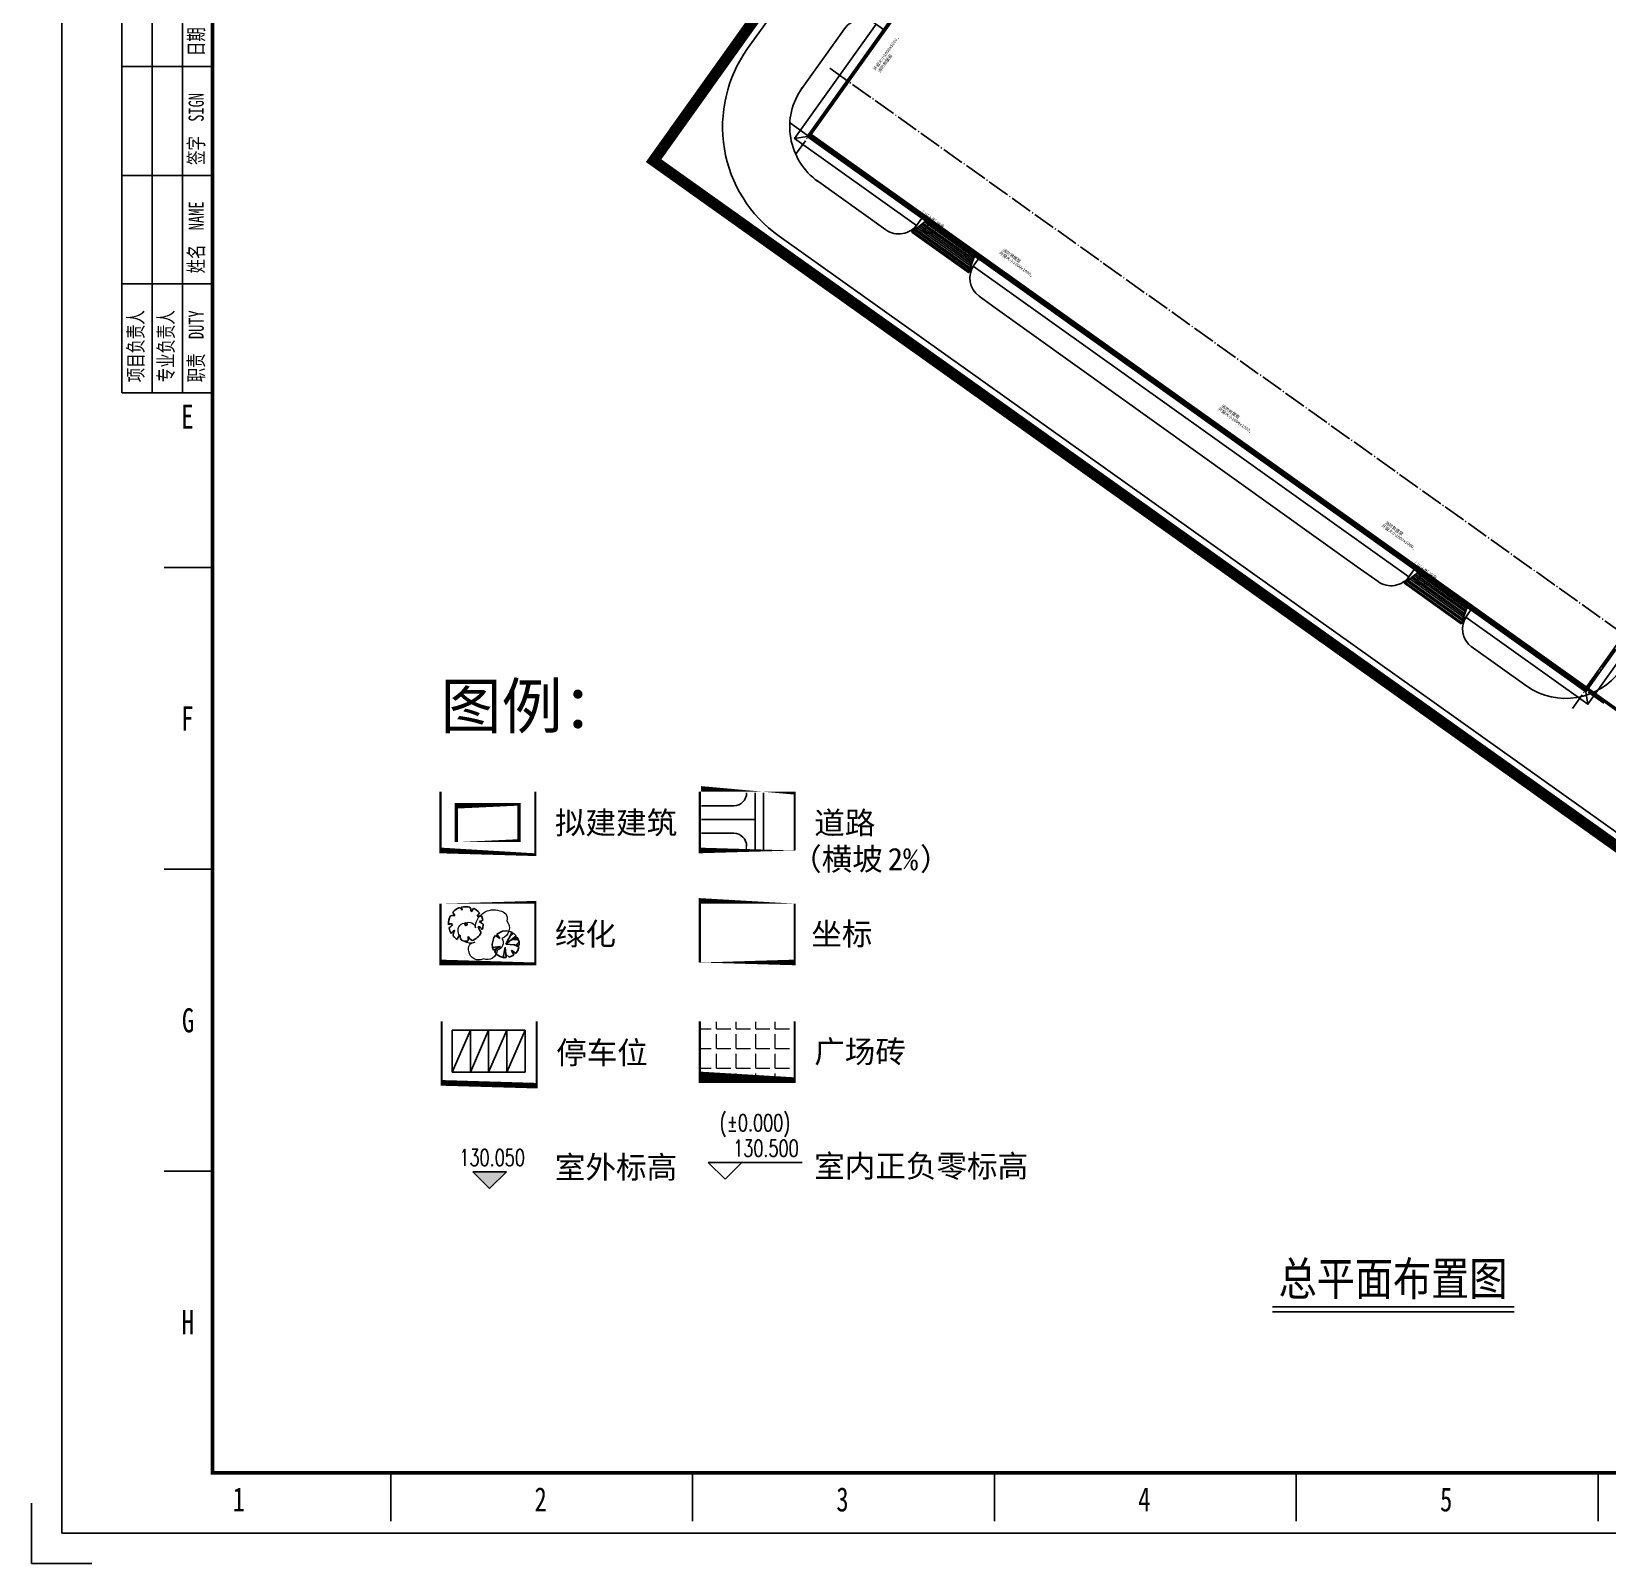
# Model space of a CAD drawing. Header units: inches. Extents: x 586089 to 586414, y 3136162 to 3136934.
# Drawn here: x 586088.8 to 586229.5, y 3136702.1 to 3136838.9 of the extents above; entities that cross this region are included whole.
import ezdxf

# ---------------------------------------------------------------- set-up
doc = ezdxf.new("R2010")
doc.units = ezdxf.units.IN
doc.header["$MEASUREMENT"] = 0
for name, pattern in [('CENTER2', [28.574999999999996, 19.05, -3.174999999999999, 3.174999999999999, -3.174999999999999]), ('DASHDOT2', [0.5, 0.25, -0.125, 0, -0.125]), ('DOTE', [2.4200000000000004, 2, -0.2, 0.02, -0.2])]:
    doc.linetypes.add(name, pattern=pattern)
doc.layers.add('0.09', color=8, linetype='Continuous', lineweight=9)
doc.layers.add('乔木', color=252, linetype='Continuous', lineweight=13)
for name, color, linetype in [('001-墙体', 30, 'Continuous'), ('009', 85, 'Continuous'), ('00工业用地边界', 7, 'Continuous'), ('025', 8, 'Continuous'), ('2-TREE灌木', 114, 'Continuous'), ('DIM_ELEV', 3, 'Continuous'), ('DIM_SYMB', 3, 'Continuous'), ('DOTE', 1, 'DOTE'), ('PUB_TEXT', 7, 'Continuous'), ('RD-红线', 7, 'Continuous'), ('STAIR', 2, 'Continuous'), ('WINDOW', 4, 'Continuous'), ('WINDOW_TEXT', 7, 'Continuous'), ('内部道路', 3, 'CENTER2'), ('墙线', 2, 'Continuous')]:
    doc.layers.add(name, color=color, linetype=linetype)
doc.styles.add('-黑体', font='simhei.ttf')
doc.styles.add('0总图替换X', font='ZSM.shx', dxfattribs={"bigfont": 'HZTXT.shx'})
doc.styles.add('_TCH_DIM', font='SIMPLEX', dxfattribs={"bigfont": 'GBCBIG'})
doc.styles.add('_TCH_WINDOW', font='SIMPLEX', dxfattribs={"height": 3.5, "bigfont": 'GBCBIG'})
doc.styles.get("Standard").update_dxf_attribs({"font": ''})
doc.styles.add('图框字体', font='simhei.ttf')
doc.styles.get('Standard').set_extended_font_data('SimSun')

# ---------------------------------------------------------------- blocks, each defined once
blk = doc.blocks.new('会签栏')
at = {"color": 0}
for p, q in [((-20.02139037662482, -149.0695187336505), (-20.02139037662482, 0)), ((-20.02139037662482, 0), (0, 0)), ((0, -221.0695187418965), (0, 0)), ((-20.02139037662482, -21.88235294368269), (0, -21.88235294368269)), ((-20.02139037662482, -49.0909090965315), (0, -49.0909090965315)), ((-15.0160427824685, -221.0695187418965), (-15.0160427824685, -49.0909090965315)), ((-10.01069518831218, -221.0695187418965), (-10.01069518831218, -49.0909090965315)), ((-5.005347594156319, -221.0695187418965), (-5.005347594156319, -49.0909090965315)), ((-20.02139037662482, -61.41176471291601), (0, -61.41176471291601)), ((-20.02139037662482, -80.85561498252264), (0, -80.85561498252264)), ((-20.02139037662482, -99.08021391509102), (0, -99.08021391509102)), ((-20.02139037662482, -111.4010695314755), (0, -111.4010695314755)), ((-20.02139037662482, -130.8449198010821), (0, -130.8449198010821)), ((-20.02139037662482, -149.0695187336505), (0, -149.0695187336505)), ((-15.0160427824685, -167.0374331742109), (0, -167.0374331742109)), ((-15.0160427824685, -185.0695187377732), (0, -185.0695187377732)), ((-15.0160427824685, -203.0374331783341), (0, -203.0374331783341)), ((0, -221.0695187418965), (-15.0160427824685, -221.0695187418965))]:
    blk.add_line(p, q, dxfattribs=at)
at = {"attachment_point": 1, "rotation": 90, "style": '图框字体'}
for s, insert, char_height, width in [('{\\fFangSong|b0|i0|c134|p49;\\W2.8371; \\W0.66;中华人民共和国\\P{\\W3.37845; }  工程设计\\P{\\W1.47314; }    A452007611}', (-17.40793150782929, -51.55546284086085), 3, 31.7978904418469), ('{\\fFangSong|b0|i0|c134|p49;\\W0.6;日   期  DATE}', (-3.80367802304363, -60.68593041448321), 2, 13.45731348377967), ('{\\fFangSong|b0|i0|c134|p49;\\W0.6;签   字  SIGN.}', (-3.80367802304363, -77.83364194003616), 2, 13.45731348377967), ('{\\fFangSong|b0|i0|c134|p49;\\W0.6;会签专业 \\H0.9x;COUNTERSIGNED}', (-3.80367802304363, -98.85828854576584), 2, 18.22459893256837), ('{\\fFangSong|b0|i0|c134|p49;\\W0.6;日   期  DATE}', (-3.80367802304363, -110.6752352330427), 2, 13.45731348377967), ('{\\fFangSong|b0|i0|c134|p49;\\W0.6;签   字  SIGN.}', (-3.80367802304363, -127.8229467585956), 2, 13.45731348377967), ('{\\fFangSong|b0|i0|c134|p49;\\W0.6;会签专业 \\H0.9x;COUNTERSIGNED}', (-3.80367802304363, -148.8475933643253), 2, 18.22459893256837), ('{\\fFangSong|b0|i0|c134|p49;\\W0.7;日期  DATE}', (-3.979267095357954, -165.2918769475459), 2.5, 16.87726025334814), ('{\\fFangSong|b0|i0|c134|p49;\\W0.7;签字  SIGN}', (-3.979267095357954, -183.3239625111082), 2.5, 16.87726025334814), ('{\\fFangSong|b0|i0|c134|p49;\\W0.7;姓名  NAME}', (-3.979267095357954, -201.2918769516691), 2.5, 16.87726025334814), ('{\\fFangSong|b0|i0|c134|p49;\\W0.7;项目负责人}', (-13.98996228367059, -219.323962515231), 2.5, 16.87726025334814), ('{\\fFangSong|b0|i0|c134|p49;\\W0.7;专业负责人}', (-8.984614689514274, -219.323962515231), 2.5, 16.87726025334814), ('{\\fFangSong|b0|i0|c134|p49;\\W0.7;职责  DUTY}', (-3.979267095357954, -219.3239625152314), 2.5, 16.87726025334814)]:
    blk.add_mtext(s, dxfattribs=dict(at, insert=insert, char_height=char_height, width=width))
blk = doc.blocks.new('A2-H')
at = {"color": 0}
for p, q in [((17, 160), (25, 160)), ((17, 110), (25, 110)), ((17, 60), (25, 60)), ((54.5, 10), (54.5, 2)), ((104.5, 10), (104.5, 2)), ((154.5, 10), (154.5, 2)), ((204.5, 10), (204.5, 2)), ((254.5, 10), (254.5, 2))]:
    blk.add_line(p, q, dxfattribs=at)
blk.add_lwpolyline([(0, 0), (594, 0), (594, 420), (0, 420)], close=True, dxfattribs=at)
at = {"color": 0, "const_width": 0.6}
blk.add_lwpolyline([(25, 10), (584, 10), (584, 410), (25, 410)], close=True, dxfattribs=at)
at = {"color": 0}
blk.add_lwpolyline([(5, -5), (-5, -5), (-5, 5)], dxfattribs=at)
blk.add_blockref('会签栏', (25, 410), dxfattribs=at)
at = {"style": '图框字体', "width": 0.75}
for s, p in [('E', (19.79453986318185, 182.9764618571371)), ('F', (19.81139379576598, 132.9764618571371)), ('G', (19.91251739127165, 82.97646185713711)), ('H', (19.87880952610248, 32.97646185713711)), ('1', (28.31597299373243, 3.623496355355882)), ('2', (78.31597299373243, 3.623496355355882)), ('3', (128.3159729937324, 3.623496355355882)), ('4', (178.3159729937324, 3.623496355355882)), ('5', (228.3159729937324, 3.623496355355882))]:
    blk.add_text(s, height=4, dxfattribs=at).set_placement(p)
blk = doc.blocks.new('ertsdg')
at = {"layer": '009', "linetype": 'Continuous'}
for p, q in [((-1405.316135302186, -444.9482012563385), (-1725.940001154784, -531.2503612749279)), ((-1725.940001154784, -531.2503612749279), (-1725.940001154784, -531.2503612749279)), ((-1663.78888294287, -749.7747594485991), (-1405.316135302186, -444.9482012563385))]:
    blk.add_line(p, q, dxfattribs=at)
for centre, major_axis, ratio, start_param, end_param in [((-13.56366352085024, -11.36156972451136), (1302.05425828157, 1225.43992956311), 0.9999998004034495, 1.097410443057991, 1.356163825349546), ((-889.1992956874892, 1352.806144497357), (377.1177023737407, 354.9269559640667), 0.9999998004028311, -0.7706364554483337, -0.004093816478877521), ((-5040.163624930196, 4169.02058406407), (4004.808834459737, 3769.443359319782), 0.999999800388262, -1.301353419285894, -1.209371259090267), ((-13.56366352085024, -11.36156972451136), (1284.054802303454, 1208.537397548607), 0.9999998004056926, 0.5481952564833334, 0.8634961815738884), ((923.8830153476447, 1059.082558564842), (573.0752404530559, 539.3625278035951), 0.9999998004052392, 1.457911694923377, 2.123268484874212), ((-13.56366352085024, -11.36156972451136), (1292.439177356345, 1216.392097179263), 0.9999998004061534, 2.200430491651928, 2.681259214484466), ((-1337.340921961237, -311.5289511722513), (550.6322734855222, 518.2333734836384), 0.999999800405421, 0.8468443421690388, 1.405259098581054), ((-13.56366352085024, -11.36156972451136), (1305.842886162667, 1229.020912302991), 0.9999998004064734, 1.559139696760406, 1.996405581837768), ((-1705.540400858503, 227.6054179104976), (319.0010589708692, 300.2330730770338), 0.9999998004069006, -0.2852636450655011, 0.6939447096486671), ((-1451.064034501091, 697.9601857867092), (473.6676872083665, 445.8070411377728), 0.9999998004032054, -0.1382798516065791, 0.4644757965530024), ((-1553.908722409047, 1250.648351796903), (495.2769073429572, 466.1316095742781), 0.9999998004057989, -0.9741149698155667, -0.3745197755003755), ((0, 0), (93.71163376747566, 88.19896727803481), 0.9999998004064717, -2.302813221444211e-06, 6.283183004366364), ((-2461.004512617365, 7344.295489247888), (4822.860663490698, 4539.009902975676), 0.999999800398738, 4.364845943818664, 4.474079418296431), ((-13.56366352085024, -11.36156972451136), (1309.28379072899, 1232.258858954021), 0.9999998004057754, -0.3432936788556802, 0.3391166811641522), ((-181.6143305171281, 1966.556265412364), (1608.651030023032, 1514.011003785339), 0.999999800408381, 4.65558807286167, 4.922084671232293), ((1470.709568294231, -1547.939358382486), (1337.881854344597, 1259.125509945708), 0.9999998004056256, 0.6921048839656514, 0.9423746965725943), ((-13.56366352085024, -11.36156972451136), (1261.398759874633, 1187.201732970119), 0.9999998004060082, -0.9530585717230489, -0.5891166178563434), ((-13.56366352085024, -11.36156972451136), (1316.51620608445, 1239.06518521108), 0.9999998004062918, 2.807233146184797, 3.268565491193299), ((692.8462662217207, -3720.711526676547), (2159.62193787122, 2032.517566376044), 0.999999800389842, 1.350423607687401, 1.491656891970412), ((1157.404955422506, -1236.561857852619), (1439.676846410001, 1354.934182408073), 0.9999998004046015, 2.35233990000572, 2.57143619851446), ((-13.56366352085024, -11.36156972451136), (1286.367888106357, 1210.689733069567), 0.9999998004062897, 3.504801215398468, 4.039375773329385), ((312.7820366676897, -1550.75493373489), (214.0015643195238, 201.4096595018874), 0.9999998004068712, 1.70590830001083, 3.295374500210769), ((-2099.870964070316, -4393.027792666573), (2718.350383736818, 2558.404595621422), 0.9999998004151299, 0.05143031189000036, 0.190661339509284), ((-13.56366352085024, -11.36156972451136), (1280.605840842553, 1205.246730850324), 0.9999998004013472, 4.243773784858656, 4.569902308500213), ((1342.879786124919, -796.9716522912495), (540.5473927939355, 508.7469069051359), 0.9999998004028486, 2.803013602163506, 3.480171663337972), ((1084.320392202586, -643.7366257868707), (436.5536139149036, 410.869562499313), 0.9999998004065314, 3.249650511398943, 4.337060718569162), ((1085.026000130456, 462.3156291614287), (736.4937803197844, 693.1698744810768), 0.9999998004069887, 4.022251952496763, 4.592120231914754), ((1607.849192756694, -239.7913866792805), (401.0649817262833, 377.471425702542), 0.9999998004056091, 2.978077755127171, 3.850680255114287), ((-13.56366352085024, -11.36156972451136), (1293.83248998334, 1217.705500625023), 0.9999998004114552, -1.488349186227225, -1.216006672288185)]:
    blk.add_ellipse(centre, major_axis=major_axis, ratio=ratio, start_param=start_param, end_param=end_param, dxfattribs=at)
blk = doc.blocks.new('TREE灌木')
at = {"layer": '2-TREE灌木'}
for p, q in [((-1875.865417726338, 46.67467549815774), (-1811.337720995129, 490.0053588251174)), ((-1875.865417726338, 46.67467549815774), (-777.5120200961826, -124.9478259856405)), ((-1839.497878938913, -370.5362932508287), (-1875.865417726338, 46.67467549815774)), ((-1811.337720995129, 490.0053588251174), (-1345.111373056949, 1308.329081253469)), ((-1345.111373056949, 1308.329081253469), (-1069.222386876761, 1542.01591381678)), ((-605.8985243390198, 989.5459353128972), (-1069.222386876761, 1542.01591381678)), ((-862.2410794757308, 1666.610305938869), (49.01799203333212, 1875.80564754954)), ((-862.2410794757308, 1666.610305938869), (-605.8985243390198, 989.5459353128972)), ((0, 0), (1269.522527056455, 1381.796708744019)), ((0, 0), (1714.488632574677, 762.6128242661653)), ((0, 0), (1779.102594705939, -596.5262342716157)), ((49.01799203333212, 1875.80564754954), (633.0261422048206, 1766.444874408335)), ((633.0261422048206, 1766.444874408335), (1269.522527056455, 1381.796708744019)), ((740.0945932592149, 329.197649521142), (1797.318267419934, 539.1629031710327)), ((1433.918102756142, 1203.315019390226), (898.7978078387677, 978.2857934335773)), ((1088.252860152453, 398.342089424521), (1834.140486951917, 197.9083346761763)), ((1433.918102756142, 1203.315019390226), (1714.488632574677, 762.6128242661653)), ((1797.318267419934, 539.1629031710327), (1870.962706265331, -143.3462337901292)), ((-777.5120200961826, -124.9478259856405), (-1839.497878938913, -370.5362932508287)), ((-1463.596136854321, -283.6075155337749), (-1754.377149651467, -665.7404959996637)), ((-1518.917040380358, -1101.789732868463), (-1754.377149651467, -665.7404959996637)), ((-1185.17818288505, -1454.7859862037), (-1518.917040380358, -1101.789732868463)), ((-792.9202449892764, -1700.684296384453), (-1185.17818288505, -1454.7859862037)), ((-171.2752210833131, -367.3573485910893), (-792.9202449892764, -1700.684296384453)), ((-391.1822988676722, -1788.550303294003), (-792.9202449892764, -1700.684296384453)), ((-391.1822988676722, -1788.550303294003), (-171.2752210833131, -367.3573485910893)), ((-320.631640390784, -1332.602728736907), (10.55564747255994, -1876.416310203582)), ((706.3299041141873, -1735.527672083437), (10.55564747255994, -1876.416310203582)), ((1020.370087814808, -1571.394187205791), (546.6317896346445, -977.5832822273076)), ((546.6317896346445, -977.5832822273076), (706.3299041141873, -1735.527672083437)), ((1373.989433032752, -1277.968164155871), (1020.370087814808, -1571.394187205791)), ((1684.086128617346, -797.2388679087163), (1114.1951007967, -373.5853175024093)), ((1589.06966230768, -997.9515015445648), (1373.989433032752, -1277.968164155871)), ((1391.313289705664, -466.5019768252967), (1870.962706265331, -143.3462337901292)), ((1684.086128617346, -797.2388679087163), (1589.06966230768, -997.9515015445648)), ((1870.962706265331, -143.3462337901292), (1779.102594705939, -596.5262342716157))]:
    blk.add_line(p, q, dxfattribs=at)

msp = doc.modelspace()

# ---------------------------------------------------------------- hatches: boundary and pattern name
at = {"layer": '0.09'}
h = msp.add_hatch(dxfattribs=at)
h.set_pattern_fill('ANGLE', color=8, scale=0.4999999999999998, angle=1.462844918808773e-08, style=0)
h.set_pattern_definition([(1.462844918808773e-08, (586029.4979932229, 3136879.035838313), (-4.458433067178191e-10, 1.74625), [1.269999999999998, -0.4762499999999995]), (90.00000001232948, (586029.4979932229, 3136879.035838313), (-1.74625, -4.458431401843654e-10), [1.269999999999999, -0.4762499999999998])])
h.paths.add_polyline_path([(586156.870618873, 3136750.436768203), (586148.5898395174, 3136750.436768199), (586148.5898395188, 3136745.265634227), (586156.870618873, 3136745.265634229)])
at = {"layer": 'DIM_ELEV'}
msp.add_hatch(color=3, dxfattribs=at).paths.add_polyline_path([(586129.7239764029, 3136735.558612021), (586128.2239764027, 3136737.05861202), (586131.2239764029, 3136737.058612022)])

# ---------------------------------------------------------------- linework, layer by layer
for p, q in [((586153.4245105013, 3136765.712996593), (586153.4245105011, 3136770.884130565)), ((586154.1815757193, 3136765.712996594), (586154.181575719, 3136770.884130565)), ((586148.6383441922, 3136769.748532737), (586151.5318474567, 3136769.748532739)), ((586148.6383441933, 3136768.517005153), (586153.424510502, 3136768.517005154)), ((586148.6383441926, 3136767.285477568), (586151.5318474574, 3136767.285477569))]:
    msp.add_line(p, q)
at = {"color": 1, "linetype": 'DASHDOT2', "ltscale": 30, "const_width": 1, "flags": 128}
msp.add_lwpolyline([(586144.3660304034, 3136827.342714389), (586196.8191706545, 3136900.905998764), (586307.0785849743, 3136822.004586289), (586267.5936329105, 3136739.608411277)], close=True, dxfattribs=at)
at = {"color": 1, "ltscale": 30, "flags": 128}
msp.add_lwpolyline([(586144.3660304034, 3136827.342714389), (586196.8191706545, 3136900.905998764), (586307.0785849743, 3136822.004586289), (586267.5936329105, 3136739.608411277)], close=True, dxfattribs=at)
at = {"color": 5, "linetype": 'DASHDOT2', "ltscale": 30, "const_width": 0.3, "flags": 128}
msp.add_lwpolyline([(586158.3179156932, 3136829.684984872), (586199.1458255887, 3136886.944381196), (586282.1491718981, 3136827.760153598), (586251.2396989972, 3136763.428572132)], close=True, dxfattribs=at)
at = {"const_width": 0.1874999999999999}
for points in [[(586125.3373207999, 3136770.966069411), (586133.8002495826, 3136770.966069412), (586133.8002495843, 3136765.65963501), (586125.3373208011, 3136765.659635008)], [(586148.4898253267, 3136770.966069416), (586156.9527541099, 3136770.966069418), (586156.9527541113, 3136765.659635017), (586148.4898253279, 3136765.659635014)], [(586125.3373208023, 3136761.053513681), (586133.8002495854, 3136761.053513682), (586133.800249587, 3136755.747079279), (586125.3373208034, 3136755.747079277)], [(586148.4898253293, 3136761.053513685), (586156.9527541127, 3136761.053513689), (586156.9527541134, 3136755.747079286), (586148.4898253309, 3136755.747079284)], [(586125.4496951782, 3136750.437070248), (586133.9126239616, 3136750.437070249), (586133.9126239625, 3136745.130635847), (586125.4496951796, 3136745.130635845)], [(586148.4898253321, 3136750.5214353), (586156.9527541152, 3136750.521435302), (586156.9527541164, 3136745.2150009), (586148.4898253332, 3136745.215000898)]]:
    msp.add_lwpolyline(points, close=True, dxfattribs=at)
for centre, radius, start, end in [((586151.5318474553, 3136770.884130565), 1.135597827077985, 270.0000000133402, 0), ((586151.5318474576, 3136766.149879741), 1.135597827077953, 0, 90.00000001334021)]:
    msp.add_arc(centre, radius, start, end)
at = {"layer": '001-墙体', "color": 251}
for p, q in [((586158.0623252471, 3136829.498776749), (586156.9465025215, 3136829.311855255)), ((586227.7832194626, 3136778.80285078), (586227.5962979686, 3136779.918673506))]:
    msp.add_line(p, q, dxfattribs=at)
at = {"layer": '001-墙体'}
for p, q in [((586168.6471911556, 3136821.951404948), (586168.7633038096, 3136822.114247976)), ((586212.6148085673, 3136790.600988378), (586212.7309212213, 3136790.763831405))]:
    msp.add_line(p, q, dxfattribs=at)
msp.add_lwpolyline([(586158.0623252471, 3136829.498776749), (586198.8178667887, 3136886.656679384), (586268.3518395101, 3136837.076576141), (586227.5962979686, 3136779.918673506)], close=True, dxfattribs=at)
for points in [[(586168.7633038118, 3136822.114247979), (586158.3412809286, 3136829.545507122), (586198.8645971621, 3136886.377723702), (586209.2866200454, 3136878.946464559)], [(586168.6471911557, 3136821.951404948), (586168.7633038096, 3136822.114247976)], [(586173.0438837713, 3136818.816412585), (586173.1599964252, 3136818.979255612)], [(586212.7309212234, 3136790.763831409), (586173.1599964265, 3136818.979255612)], [(586212.6148085673, 3136790.600988378), (586212.7309212213, 3136790.763831405)], [(586234.4872986695, 3136789.927500078), (586227.5495675951, 3136780.197629187), (586217.1276138369, 3136787.628839042)], [(586217.011501183, 3136787.465996014), (586217.1276138369, 3136787.628839042)]]:
    msp.add_lwpolyline(points, dxfattribs=at)
at = {"layer": '001-墙体', "color": 251}
for points in [[(586167.8409722764, 3136821.543725316), (586156.9465025215, 3136829.311855255), (586164.2325715584, 3136839.530255228)], [(586211.8085896882, 3136790.193308746), (586172.9051192116, 3136817.932815166)], [(586235.0692884995, 3136789.021250754), (586227.7832194626, 3136778.80285078), (586216.8727366234, 3136786.582398596)]]:
    msp.add_lwpolyline(points, dxfattribs=at)
at = {"layer": '00工业用地边界', "ltscale": 2}
for p, q in [((586152.7613626105, 3136837.359166624), (586190.2023087837, 3136889.680369336)), ((586216.9594559326, 3136786.703226533), (586217.3951860571, 3136787.315233201))]:
    msp.add_line(p, q, dxfattribs=at)
for points in [[(586164.9652666094, 3136839.007610081), (586164.1869863078, 3136839.564545881, 0.4142135623756715), (586161.3966402399, 3136839.101978241), (586157.4547786732, 3136833.591804292)], [(586168.3591368769, 3136822.279615077), (586167.9017813865, 3136821.637234405, -0.4142135623920076), (586165.1125552652, 3136821.167960877), (586158.8969835449, 3136825.593258799)], [(586173.4275686113, 3136818.665649724), (586172.972670549, 3136818.026720644, 0.4142135623363162), (586173.4419440773, 3136815.237494523), (586174.6631663386, 3136814.363049524)], [(586207.1846181604, 3136791.084930467), (586209.0456266303, 3136789.759949069, 0.4142135623870151), (586211.8348527517, 3136790.229222597), (586212.2730403014, 3136790.844680853)], [(586235.267535937, 3136788.265805232), (586230.6851435753, 3136781.839196059, -0.4140067444738654), (586222.3199238591, 3136780.434826197), (586217.3469921849, 3136783.97540222)]]:
    msp.add_lwpolyline(points, format="xyb", dxfattribs=at)
for points in [[(586227.5729327822, 3136780.058151347), (586158.2018030284, 3136829.522141851)], [(586174.6631663386, 3136814.363049524), (586207.1846181604, 3136791.084930467)]]:
    msp.add_lwpolyline(points, dxfattribs=at)
for centre, radius, start, end in [((586162.5201037327, 3136830.375831339), 11.9999999999491, 144.4125675037529, 234.5502909481281), ((586162.5201037334, 3136830.375831339), 6, 144.4125675041333, 234.5502909459171), ((586218.5887057575, 3136785.543250236), 1.99999999989883, 144.5502909453413, 234.5502909441901)]:
    msp.add_arc(centre, radius, start, end, dxfattribs=at)
at = {"layer": '025', "color": 8}
for p, q in [((586128.0055757336, 3136749.715543533), (586126.3782860789, 3136749.715543532)), ((586126.3782860799, 3136745.960259713), (586126.3782860789, 3136749.715543532)), ((586128.0055757345, 3136745.960259713), (586128.0055757336, 3136749.715543533)), ((586129.6328653888, 3136749.715543533), (586128.0055757336, 3136749.715543533)), ((586128.0055757345, 3136745.960259713), (586128.0055757336, 3136749.715543533)), ((586129.6328653902, 3136745.960259713), (586129.6328653888, 3136749.715543533)), ((586131.2601550434, 3136749.715543534), (586129.6328653888, 3136749.715543533)), ((586129.6328653902, 3136745.960259713), (586129.6328653888, 3136749.715543533)), ((586132.8874446981, 3136749.715543533), (586131.2601550434, 3136749.715543534)), ((586131.2601550444, 3136745.960259714), (586131.2601550434, 3136749.715543534)), ((586132.8874447005, 3136745.960259715), (586132.8874446981, 3136749.715543533)), ((586128.0055757345, 3136745.960259713), (586126.3782860799, 3136745.960259713)), ((586129.6328653902, 3136745.960259713), (586128.0055757345, 3136745.960259713)), ((586131.2601550444, 3136745.960259714), (586129.6328653902, 3136745.960259713)), ((586132.8874447005, 3136745.960259715), (586131.2601550444, 3136745.960259714))]:
    msp.add_line(p, q, dxfattribs=at)
at = {"layer": '025', "color": 8, "const_width": 0.2999999999999998}
msp.add_lwpolyline([(586126.752842336, 3136769.944115773), (586132.338582722, 3136769.944115775), (586132.3385827232, 3136766.582241519), (586126.7528423367, 3136766.582241518)], close=True, dxfattribs=at)
at = {"layer": '025', "color": 8}
for points in [[(586126.3782860799, 3136745.960259713), (586128.0055757336, 3136749.715543533)], [(586128.0055757345, 3136745.960259713), (586129.6328653888, 3136749.715543533)], [(586129.6328653902, 3136745.960259713), (586131.2601550434, 3136749.715543534)], [(586131.2601550444, 3136745.960259714), (586132.8874446981, 3136749.715543533)]]:
    msp.add_lwpolyline(points, dxfattribs=at)
at = {"layer": 'DIM_ELEV', "color": 3}
for p, q in [((586150.7387387434, 3136736.388843257), (586149.2387387429, 3136737.888843257)), ((586149.2387387429, 3136737.888843257), (586157.6201638298, 3136737.888843259)), ((586150.7387387434, 3136736.388843257), (586152.2387387429, 3136737.888843257)), ((586129.7239764029, 3136735.558612021), (586128.2239764027, 3136737.05861202)), ((586128.2239764027, 3136737.05861202), (586131.2239764029, 3136737.058612022)), ((586129.7239764029, 3136735.558612021), (586131.2239764029, 3136737.058612022))]:
    msp.add_line(p, q, dxfattribs=at)
at = {"layer": 'DIM_SYMB'}
for points in [[(586199.6256234244, 3136724.994653567), (586221.2092297932, 3136724.994653567)], [(586199.6256234244, 3136724.565933529), (586221.2092297932, 3136724.565933529)]]:
    msp.add_lwpolyline(points, dxfattribs=at)
at = {"layer": 'DOTE'}
for p, q in [((586200.002358515, 3136888.145631818), (586157.0406765483, 3136827.893711661)), ((586269.3734882091, 3136838.681641229), (586226.4118062423, 3136778.429721072)), ((586160.0857805953, 3136835.609270055), (586232.7137708388, 3136783.823026387)), ((586156.573372813, 3136830.683268474), (586229.2013630567, 3136778.897024807))]:
    msp.add_line(p, q, dxfattribs=at)
at = {"layer": 'RD-红线', "linetype": 'ByBlock'}
msp.add_line((586246.47065512, 3136755.874887506), (586155.5602459542, 3136820.60033239), dxfattribs=at)
at = {"layer": 'STAIR', "color": 252}
for p, q in [((586172.533362892, 3136817.469055859), (586167.5229969644, 3136821.041618305)), ((586172.5896701152, 3136817.623879921), (586167.6501144009, 3136821.14595226)), ((586172.6408974201, 3136817.764736083), (586167.7657635718, 3136821.240873427)), ((586172.7021703197, 3136817.93321392), (586167.9010088941, 3136821.356606394)), ((586172.758477543, 3136818.088037982), (586168.0281263306, 3136821.460940348)), ((586172.8147847663, 3136818.242862043), (586168.155243767, 3136821.565274303)), ((586172.8710919895, 3136818.397686104), (586168.2823612035, 3136821.669608258)), ((586172.9273992127, 3136818.552510166), (586168.40947864, 3136821.773942213)), ((586172.983706436, 3136818.707334227), (586168.5365960764, 3136821.878276168)), ((586216.5009803037, 3136786.118639289), (586211.4906143761, 3136789.691201734)), ((586216.5572875269, 3136786.27346335), (586211.6177318126, 3136789.795535689)), ((586216.6085148319, 3136786.414319513), (586211.7333809836, 3136789.890456856)), ((586216.6697877315, 3136786.58279735), (586211.8686263057, 3136790.006189823)), ((586216.7260949548, 3136786.737621411), (586211.9957437422, 3136790.110523778)), ((586216.782402178, 3136786.892445473), (586212.1228611787, 3136790.214857733)), ((586216.8387094012, 3136787.047269534), (586212.2499786152, 3136790.319191688)), ((586216.8950166245, 3136787.202093595), (586212.3770960517, 3136790.423525643)), ((586216.9513238478, 3136787.356917656), (586212.5042134882, 3136790.527859598))]:
    msp.add_line(p, q, dxfattribs=at)
at = {"layer": 'WINDOW', "extrusion": (0, 0, -1)}
for p, q in [((586168.9229779528, 3136821.754759131), (586168.4135336839, 3136821.040285347)), ((586168.959617634, 3136821.728633783), (586168.4501733651, 3136821.01416)), ((586212.8905953645, 3136790.40434256), (586212.3811510956, 3136789.689868777)), ((586212.9272350457, 3136790.378217213), (586212.4177907768, 3136789.66374343))]:
    msp.add_line(p, q, dxfattribs=at)
for centre in [(-586168.9412977934, 3136821.741696457), (-586212.9089152052, 3136790.391279886)]:
    msp.add_arc(centre, 0.8775000000000001, 215.4901661224933, 304.0208819395468, dxfattribs=at)
at = {"layer": '乔木'}
msp.add_lwpolyline([(586130.6264343213, 3136760.356453884, -0.52056705), (586131.2493727177, 3136759.47751171, -0.52056705), (586130.8260540324, 3136757.889349239, -0.52056705), (586130.3987896608, 3136756.862228462, -0.52056705), (586129.1638676205, 3136756.074447813, -0.52056705), (586127.8695190733, 3136756.75195632, -0.52056705), (586128.4105149428, 3136757.555526366, -0.52056705), (586126.9250271348, 3136758.505100208, -0.52056705), (586127.5924412487, 3136759.267554547, -0.52056705), (586128.4574649634, 3136758.846297189, -0.52056705)], format="xyb", close=True, dxfattribs=at)
at = {"layer": '内部道路', "color": 3, "linetype": 'Continuous', "lineweight": 0}
msp.add_line((586152.6674452848, 3136765.712996594), (586152.6674452845, 3136766.149879742), dxfattribs=at)
at = {"layer": '墙线', "ltscale": 100}
for p, q in [((586168.3054228897, 3136822.195097423), (586173.5324128545, 3136818.468074623)), ((586167.4264500998, 3136820.962375705), (586168.6473932482, 3136821.951260849)), ((586172.4905970371, 3136817.351465558), (586173.0275994686, 3136818.82802385)), ((586211.3940675114, 3136789.611959135), (586212.6150106598, 3136790.600844279)), ((586212.2730403014, 3136790.844680853), (586217.5000302662, 3136787.117658052)), ((586216.4582144489, 3136786.001048988), (586216.9952168802, 3136787.47760728))]:
    msp.add_line(p, q, dxfattribs=at)
for points in [[(586173.3695698273, 3136818.584187276), (586172.4905970375, 3136817.351465558), (586167.4264500998, 3136820.962375705), (586168.3054228897, 3136822.195097423)], [(586217.3371872391, 3136787.233770706), (586216.4582144492, 3136786.001048988), (586211.3940675114, 3136789.611959135), (586212.2730403014, 3136790.844680853)]]:
    msp.add_lwpolyline(points, dxfattribs=at)

# ---------------------------------------------------------------- block references
at = {"color": 0, "xscale": 0.5389999999999999, "yscale": 0.5389999999999999, "zscale": 0.5389999999999999}
msp.add_blockref('A2-H', (586091.5154552386, 3136704.783178705), dxfattribs=at)
at = {"layer": '009', "xscale": 0.0008774999347215, "yscale": 0.0008774999347215, "zscale": 0.0008774999347215, "rotation": 267.1779225533267}
msp.add_blockref('ertsdg', (586127.6101908528, 3136759.163809974), dxfattribs=at)
at = {"layer": '2-TREE灌木', "xscale": 0.0006439911284468115, "yscale": 0.0006439911284468115, "zscale": 0.0006439911284468115, "rotation": 14.71284559498574}
msp.add_blockref('TREE灌木', (586131.1616063726, 3136757.378018263), dxfattribs=at)

# ---------------------------------------------------------------- texts
at = {"layer": 'DIM_SYMB', "color": 7, "style": '0总图替换X'}
msp.add_text('总平面布置图', height=3.402893617021276, dxfattribs=at).set_placement((586200.1728624827, 3136725.690980409))
at = {"layer": 'PUB_TEXT', "color": 1}
for s, rotation, p in [('开窗大小1000x1000,', 54.5098323190234, (586164.1744513507, 3136835.36247231)), ('消防救援窗', 54.5098323190234, (586164.5881934877, 3136835.184674066)), ('开窗大小1000x1000,', 324.5098338775067, (586175.1793908138, 3136819.041064424)), ('消防救援窗', 324.5098338775067, (586175.4852355152, 3136819.305610816)), ('开窗大小1000x1000,', 324.5098338775067, (586194.720879794, 3136805.107313722)), ('消防救援窗', 324.5098338775067, (586195.0267244953, 3136805.371860115)), ('开窗大小1000x1000,', 324.5098338775067, (586209.3267085393, 3136794.692857755)), ('消防救援窗', 324.5098338775067, (586209.6325532406, 3136794.957404148))]:
    msp.add_text(s, height=0.2700709219858156, rotation=rotation, dxfattribs=at).set_placement(p)
at = {"layer": 'PUB_TEXT', "style": '-黑体'}
for s, height, p in [('图例：', 3.99936727856733, (586125.3275027073, 3136776.648920642)), ('拟建建筑', 1.999683639283665, (586135.5542133134, 3136767.224189855)), ('道路', 1.999683639283665, (586158.7067178404, 3136767.212955683)), ('（横坡', 1.999683639283665, (586156.6431633986, 3136763.983658871)), ('2%', 1.999683639283665, (586165.2710119102, 3136763.983658873)), ('）', 1.999683639283665, (586168.1469614136, 3136763.983658874)), ('绿化', 1.999683639283665, (586135.5542133157, 3136757.300399948)), ('坐标', 1.999683639283665, (586158.4395863268, 3136757.300399953)), ('停车位', 1.999683639283665, (586135.6665876928, 3136746.695190693)), ('广场砖', 1.999683639283665, (586158.7067178462, 3136746.790789924)), ('室外标高', 1.999683639283665, (586135.5542133208, 3136736.469512048)), ('室内正负零标高', 1.999683639283665, (586158.7067178488, 3136736.572757788))]:
    msp.add_text(s, height=height, rotation=2.668042644536231e-08, dxfattribs=at).set_placement(p)
at = {"layer": 'PUB_TEXT', "color": 3, "style": '_TCH_DIM', "width": 0.7058823529411765}
for s, p in [('(%%P0.000)', (586150.270163829, 3136740.688843257)), ('130.050', (586127.0239764025, 3136737.58361202)), ('130.500', (586151.4701638299, 3136738.413843258))]:
    msp.add_text(s, height=1.4875, dxfattribs=at).set_placement(p)
at = {"layer": 'WINDOW_TEXT', "style": '_TCH_WINDOW'}
for p in [(586170.3713985424, 3136821.540497787), (586214.339015954, 3136790.190081217)]:
    msp.add_text('卷帘门套平开门', height=0.3375886524822695, rotation=144.5098338775067, dxfattribs=at).set_placement(p)

doc.saveas('drawing.dxf')
